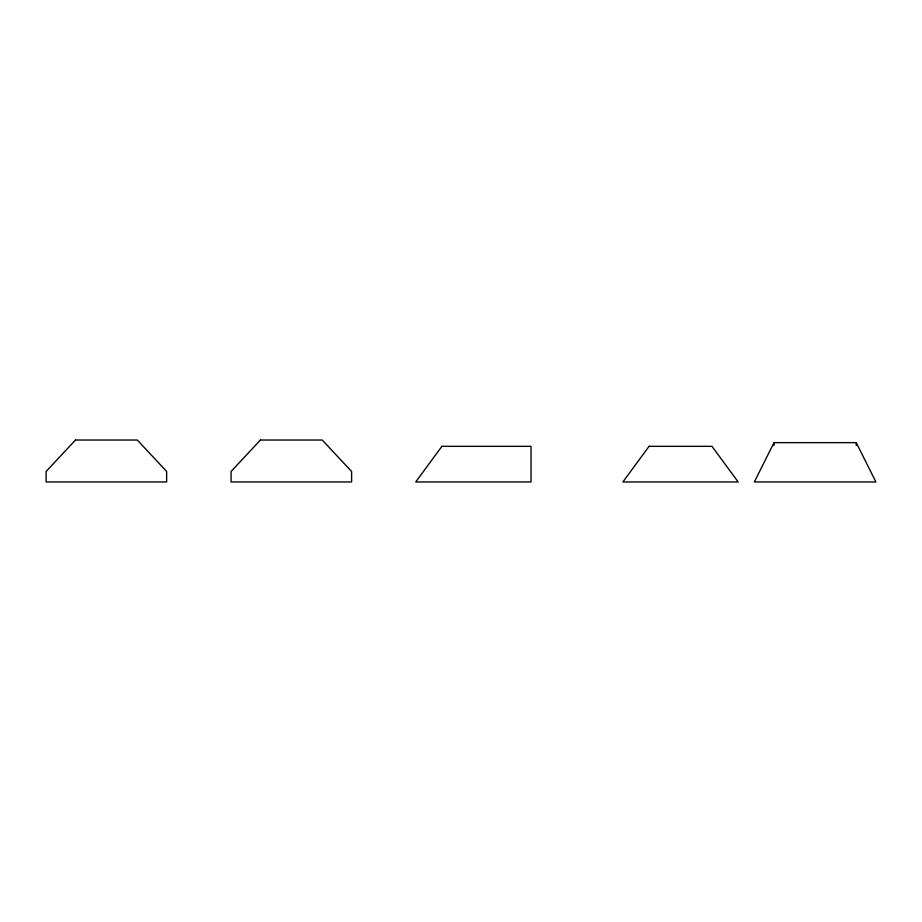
<?xml version="1.0" encoding="UTF-8"?>
<svg xmlns="http://www.w3.org/2000/svg" width="922" height="922" viewBox="0 0 922 922"><rect width="100%" height="100%" fill="white"/><g stroke="black" fill="none" stroke-linecap="round" stroke-linejoin="round"><path stroke-width="1.38" d="M773.996 442.652L754.346 481.964L875.9 481.964L856.25 442.652L773.996 442.652L773.996 445.51M856.25 442.652L856.25 445.51M441.926 446.329L415.718 481.964L531.026 481.964L531.026 446.329L441.926 446.329M649.076 446.329L622.869 481.964L738.176 481.964L711.98 446.329L649.076 446.329M75.454 440.036L46.1 471.488L46.1 481.964L166.651 481.964L166.651 471.488L137.297 440.036L75.454 440.036M260.419 440.036L231.065 471.488L231.065 481.964L351.616 481.964L351.616 471.488L322.262 440.036L260.419 440.036"/></g></svg>
